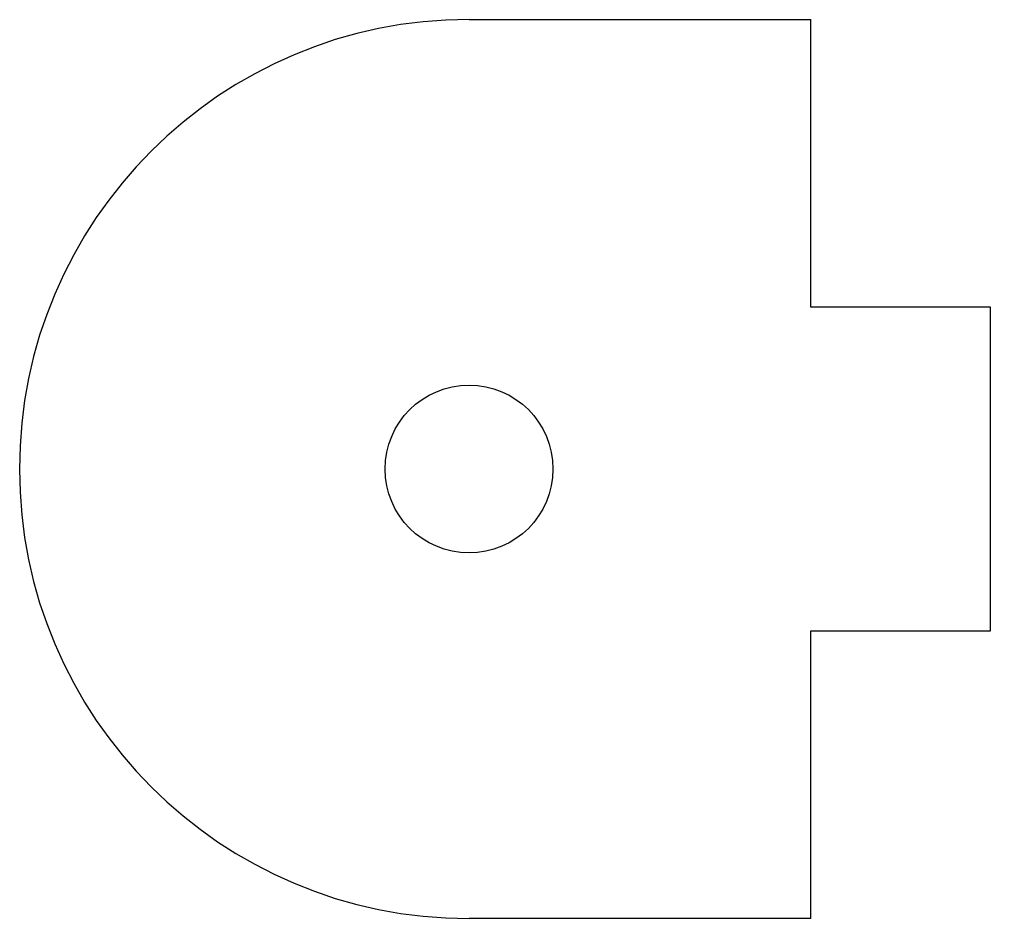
# Model space of a CAD drawing. Extents: x -1.7 to 14.5, y -45.6 to -30.6.
import ezdxf

# ---------------------------------------------------------------- set-up
doc = ezdxf.new("R2010")
doc.units = 0
doc.layers.add('Shape2DView035', color=7, linetype='CONTINUOUS')

msp = doc.modelspace()

# ---------------------------------------------------------------- linework, layer by layer
at = {"layer": 'Shape2DView035'}
for p, q in [((5.8, -30.5606), (11.5, -30.5606)), ((11.5, -35.3606), (11.5, -30.5606)), ((14.5, -35.3606), (11.5, -35.3606)), ((14.5, -40.7606), (14.5, -35.3606)), ((11.5, -45.5606), (11.5, -40.7606)), ((11.5, -40.7606), (14.5, -40.7606)), ((11.5, -45.5606), (5.8, -45.5606))]:
    msp.add_line(p, q, dxfattribs=at)
msp.add_circle((5.8, -38.0606), 1.4, dxfattribs=at)
msp.add_arc((5.8, -38.0606), 7.5, 90, -90, dxfattribs=at)

doc.saveas('drawing.dxf')
